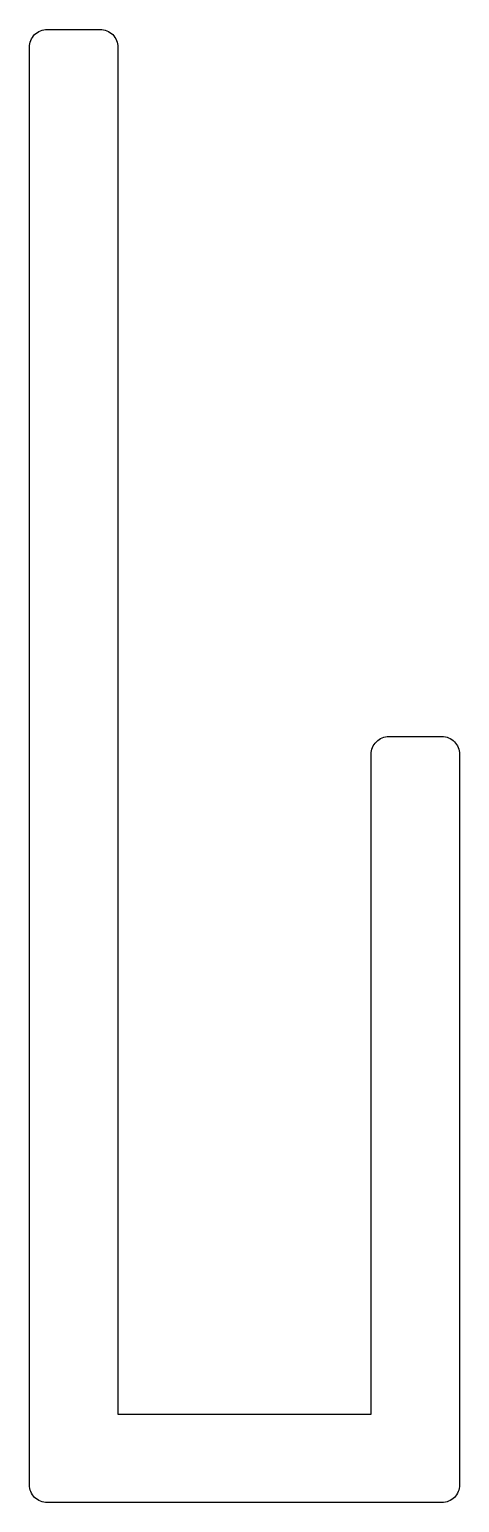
# Model space of a CAD drawing. Extents: x 154.6 to 161.9, y 210.2 to 235.2.
import ezdxf

# ---------------------------------------------------------------- set-up
doc = ezdxf.new("R2010")
doc.units = 0
doc.header["$LTSCALE"] = 15
doc.layers.add('KALIN_CIZGI', color=7, linetype='CONTINUOUS')

msp = doc.modelspace()

# ---------------------------------------------------------------- linework, layer by layer
at = {"layer": 'KALIN_CIZGI', "ltscale": 0.2}
msp.add_lwpolyline([(154.901, 210.154, -0.414214), (154.601, 210.454), (154.601, 234.854, -0.414214), (154.901, 235.154), (155.801, 235.154, -0.414214), (156.101, 234.854), (156.101, 211.654), (160.401, 211.654), (160.401, 222.854, -0.414214), (160.701, 223.154), (161.601, 223.154, -0.414214), (161.901, 222.854), (161.901, 210.454, -0.414214), (161.601, 210.154)], format="xyb", close=True, dxfattribs=at)

doc.saveas('drawing.dxf')
